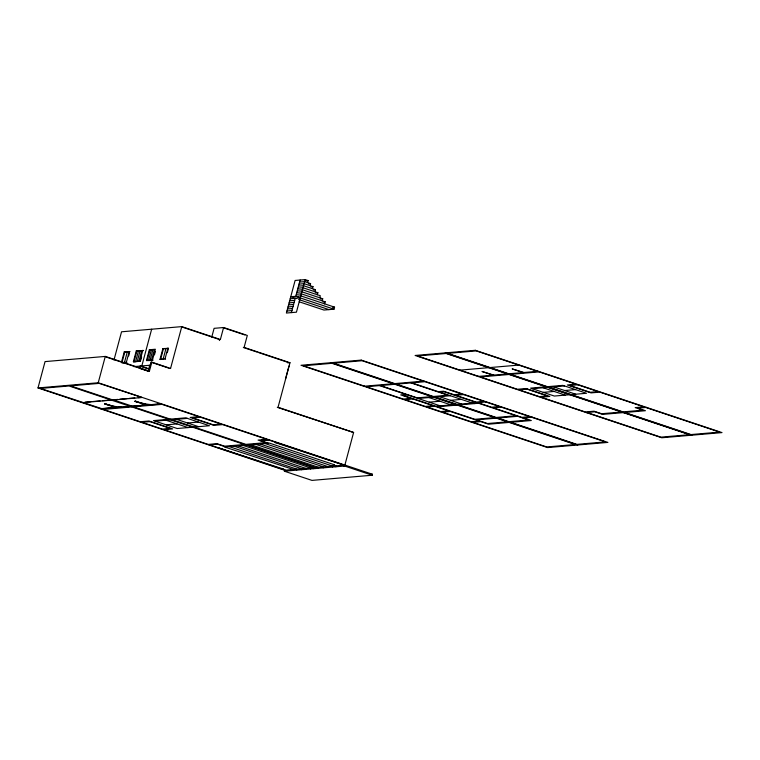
<?xml version="1.0" encoding="UTF-8"?>
<svg xmlns="http://www.w3.org/2000/svg" width="760" height="760" viewBox="0 0 760 760"><rect width="100%" height="100%" fill="white"/><g stroke="black" fill="none" stroke-linecap="round" stroke-linejoin="round"><path stroke-width="1.14" d="M344.878 465.063L284.648 470.24L38 387.942L45.058 361.599L105.298 356.421L149.416 371.146L151.829 362.159L170.572 368.419L181.773 326.619L220.381 339.501L223.592 327.522L247.313 335.435L244.102 347.415L243.342 347.481L257.137 352.079M130.236 406.401L69.017 385.976L40.404 388.426L101.688 408.614L115.995 407.388L100.871 408.918M38 387.942L98.23 382.764L105.298 356.421M113.971 360.031L121.543 331.797L181.773 326.619M115.938 407.626L104.804 403.959C112.575 405.973 121.609 408.756 130.302 406.163M105.773 403.636L104.804 403.959M121.638 361.617L124.241 351.918L129.808 351.671L124.241 351.918M124.792 352.108L121.904 362.881L126.92 362.453M138.234 397.613L141.664 397.318L99.132 383.382L70.528 385.842L112.993 400.016L117.638 399.38M124.412 362.672L127.3 351.889M129.257 351.49L126.369 362.263L122.36 362.615M128.659 355.984L129.523 352.754M104.87 403.721L116.755 407.322M140.096 350.787L137.208 361.57L133.95 361.845L133.399 361.665L136.287 350.882L143.364 350.512L136.287 350.882M133.95 361.845L136.838 351.072M135.584 361.712L138.472 350.93M138.843 361.427L141.73 350.645M133.399 361.665L139.925 361.104L142.814 350.322M140.761 360.212L141.636 356.972M139.384 368.495L140.03 366.101L148.855 369.046M141.673 366.481L151.658 329.203M131.746 406.267L145.454 405.184L141.16 405.222M146.119 404.805L134.919 401.365C142.69 403.332 151.725 406.201 160.417 403.57L160.36 403.816M152.475 360.022L155.363 349.248L149.34 349.762L146.452 360.544L153.026 360.212L148.504 360.601L151.392 349.819M135.935 401.052L134.919 401.365M147.003 360.724L149.891 349.952L154.403 349.562L151.516 360.335M150.014 360.468L152.902 349.685M149.663 365.265L149.026 367.669L149.625 367.612M106.201 357.038L148.666 371.203L151.069 362.226L151.829 362.159M154.47 354.825L155.334 351.585M134.986 401.128L146.87 404.738M165.956 348.565L163.067 359.347L159.999 359.375L162.887 348.602L168.464 348.356L167.305 352.668M160.55 359.565L163.438 348.783L168.464 348.356M159.999 359.375L165.024 358.948L167.912 348.166M211.774 337.031L214.101 328.339L223.592 327.522M219.374 340.527L219.63 339.568L220.381 339.501M291.403 312.607L295.222 298.357M300.133 280.031L295.773 296.324L300.105 297.768M305.149 279.604L296.428 312.18L286.387 313.044L295.117 280.459L305.149 279.604L308.132 280.592L307.591 282.635M262.741 440.183L262.874 439.707L261.62 439.812L262.267 440.553L261.488 440.296L268.29 440.03M310.023 285.665L310.565 283.623L304.608 281.637L299.592 282.065M285.447 379.221L288.971 366.054M244.102 347.415L289.988 362.719L278.046 407.274L353.609 432.487L344.622 466.022L284.392 471.2L284.648 470.24M312.455 288.686L312.997 286.653L304.066 283.67L299.041 284.107M314.887 291.716L315.428 289.683L303.515 285.712L298.499 286.14M317.319 294.747L317.86 292.714L302.974 287.745L297.948 288.173M319.751 297.777L320.292 295.745L302.423 289.778L297.407 290.216M322.183 300.808L322.724 298.775L301.881 291.821L296.865 292.248M324.615 303.838L325.166 301.805L301.33 293.854L296.315 294.281M285.142 471.133L285.399 470.174L209.836 444.961M299.202 301.786L323.959 310.051L334.001 309.187L334.542 307.154L300.789 295.887L290.748 296.751L296.372 298.632M293.123 470.449L293.379 469.49L224.438 446.947L269.41 443.089L334.495 464.797L333.393 464.892L336.148 465.813L335.891 466.773M296.637 470.145L296.894 469.186L229.054 446.548M301.558 469.727L301.815 468.768L233.975 446.13M305.567 469.376L305.834 468.416L237.994 445.787M310.488 468.958L310.745 467.998L242.905 445.36M313.756 468.673L314.013 467.713L246.173 445.084M315.257 468.549L315.514 467.59L247.674 444.952M318.298 468.284L318.554 467.324L250.715 444.695M323.19 467.865L323.447 466.906L255.607 444.267M327.455 467.495L327.712 466.535L259.873 443.906M332.405 467.077L332.661 466.117L264.822 443.479M343.872 466.089L344.128 465.13L268.47 439.926L269.325 439.85M284.392 471.2L311.97 480.396L372.2 475.228L372.457 474.269L98.23 382.764M306.128 280.763L308.132 280.592M308.56 283.793L310.565 283.623M310.992 286.824L312.997 286.653M313.424 289.854L315.428 289.683M315.856 292.885L317.86 292.714M290.206 298.784L300.248 297.93L334.001 309.187M289.655 300.827L294.68 300.39M320.72 298.946L322.724 298.775M289.113 302.86L294.13 302.433M288.572 304.893L293.588 304.466M323.152 301.976L325.166 301.805M288.021 306.935L293.047 306.498M287.479 308.969L292.495 308.541M286.928 311.001L291.954 310.574M332.538 307.325L334.542 307.154M133.817 366.633L150.271 365.218M169.822 368.476L170.572 368.419M148.666 371.203L149.416 371.146M287.802 362.909L289.988 362.719M85.224 402.163L90.953 401.669M93.243 401.479L100.111 400.89M102.391 400.691L109.26 400.102M119.928 399.18L126.787 398.591M129.077 398.401L134.805 397.908M459.999 370.13L488.604 367.678M490.114 367.545L518.719 365.085M82.878 402.601L111.482 400.14M112.993 400.016L141.607 397.556M116.688 407.559L146.053 405.042M146.803 404.976L161.111 403.75M363.878 386.26L424.118 381.083M477.992 376.456L538.232 371.279M121.267 407.255L118.151 407.208M168.843 419.283L153.491 420.603L177.203 428.516L192.565 427.196M170.354 419.149L185.715 417.829L209.427 425.742L194.066 427.063M431.851 396.615L417.24 397.869L380.294 385.538L394.896 384.284L494.722 417.601L474.848 419.301L437.342 406.79L457.226 405.08M433.352 396.492L447.963 395.228L411.008 382.907M545.965 386.812L530.603 388.132L554.325 396.045L569.686 394.725M547.475 386.688L562.827 385.367L586.549 393.281L571.188 394.601M418.142 398.487L433.504 397.166M435.014 397.043L450.366 395.722M532.256 388.683L547.618 387.362M549.128 387.239L564.49 385.918M155.144 421.154L170.506 419.834M172.007 419.7L187.368 418.38M429.172 402.173L440.021 401.242M450.556 400.33L461.405 399.399M543.295 392.369L554.135 391.438M564.67 390.526L575.519 389.595M166.174 424.83L177.013 423.899M187.559 422.997L198.398 422.066M455.563 404.529L435.689 406.239L403.151 395.38L407.664 394.991L440.211 405.849M457.073 404.405L476.947 402.695L444.41 391.837L439.888 392.226L472.435 403.085M458.726 404.956L478.601 403.247L516.106 415.758L496.233 417.468L396.406 384.161L425.011 381.7L461.966 394.031L453.986 394.715L443.507 391.219L438.235 391.675L411.768 382.84M353.609 432.487L277.295 407.341M209.085 445.027L209.94 444.952M472.093 422.36L480.823 421.61L488.547 424.194L531.316 420.517L523.592 417.943M522.842 418L532.323 417.192M586.207 412.556L594.938 411.806L602.661 414.39L645.43 410.713L637.707 408.139L646.437 407.388M210.273 445.065L209.788 444.733L217.816 444.277L225.539 446.851M268.688 440.002L260.585 440.601L268.308 443.184M217.559 447.535L283.86 469.195L282.748 469.291M276.288 442.491L275.187 442.586L341.373 464.208M370.091 474.468L372.457 474.269M537.472 371.345L476.254 350.92L447.64 353.372L508.867 373.806M645.686 407.455L719.596 432.108L690.982 434.568L624.796 412.481M523.925 372.505L512.135 368.894L523.174 372.571M298.604 299.478L328.976 309.615M553.641 386.849L575.709 394.212M445.236 352.887L691.885 435.185M507.357 373.93L446.139 353.505L417.525 355.965L478.743 376.39M623.295 412.613L689.472 434.701L660.867 437.152L586.957 412.499M543.106 387.752L565.164 395.115M493.81 375.098L482.02 371.478L493.05 375.165M423.358 381.149L362.14 360.724L333.526 363.175L394.753 383.61M531.572 417.249L605.473 441.911L576.869 444.372L510.682 422.284M476.444 402.733L478.106 403.284M472.938 403.037L474.591 403.588M439.527 396.653L461.586 404.016M331.123 362.691L577.771 444.99M393.243 383.733L332.025 363.308L303.411 365.769L364.629 386.194M509.171 422.417L575.358 444.505L546.744 446.956L472.844 422.303M224.494 328.139L244.9 334.951M428.991 397.556L451.05 404.918M182.675 327.237L218.509 339.188M258.79 352.63L287.47 362.197M162.887 348.602L163.438 348.783M149.34 349.762L149.891 349.952M165.024 358.948L165.575 359.128M151.069 362.226L168.72 368.115M139.925 361.104L140.476 361.285M149.454 368.99L140.629 366.044L139.992 368.438L148.817 371.383M344.622 466.022L372.2 475.228M176.529 419.311L198.588 426.673M113.059 399.769L131.812 406.03M165.984 420.223L188.043 427.585M361.238 360.107L301.007 365.275L547.646 447.573L607.886 442.405L361.238 360.107M475.351 350.303L415.122 355.471L661.77 437.769L722 432.601L475.351 350.303M379.534 385.605L366.282 386.745L403.237 399.076L411.217 398.392L400.738 394.896L406.011 394.44L379.534 385.605M509.01 374.481L480.405 376.941L517.351 389.272L526.091 388.522L549.803 396.435L541.072 397.185L585.304 411.948L594.035 411.198L601.644 413.734L621.528 412.024L509.01 374.481M539.135 371.897L510.52 374.357L623.029 411.891L642.913 410.191L635.189 407.616L643.919 406.866L599.802 392.141L591.061 392.891L567.35 384.978L576.08 384.227L539.135 371.897M131.898 406.952L103.284 409.412L140.239 421.743L148.969 420.992L172.681 428.906L163.951 429.656L208.183 444.41L216.923 443.659L224.532 446.196L244.406 444.495L131.898 406.952M162.013 404.367L133.399 406.818L245.917 444.362L265.791 442.652L258.067 440.078L266.808 439.327L222.68 424.602L213.95 425.353L190.228 417.44L198.968 416.698L162.013 404.367M412.88 398.943L404.89 399.627L425.296 406.438L433.285 405.755L412.88 398.943M463.619 394.582L455.639 395.266L476.045 402.078L484.025 401.394L463.619 394.582M526.994 389.139L519.014 389.823L539.419 396.634L547.399 395.95L526.994 389.139M577.733 384.778L569.753 385.462L590.159 392.274L598.149 391.59L577.733 384.778M149.872 421.61L141.892 422.294L162.298 429.096L170.278 428.412L149.872 421.61M200.621 417.249L192.641 417.933L213.047 424.745L221.027 424.051L200.621 417.249M434.938 406.305L426.958 406.99L440.743 411.587L448.723 410.903L434.938 406.305M485.688 401.945L477.707 402.629L491.492 407.227L499.472 406.543L485.688 401.945M450.376 411.454L442.396 412.138L471.19 421.743L479.17 421.059L450.376 411.454M501.125 407.094L493.145 407.778L521.825 417.354L529.806 416.66L501.125 407.094M496.384 418.152L476.501 419.852L487.531 423.538L507.414 421.828L496.384 418.152M517.76 416.309L497.885 418.019L508.915 421.695L528.798 419.995L517.76 416.309"/></g></svg>
